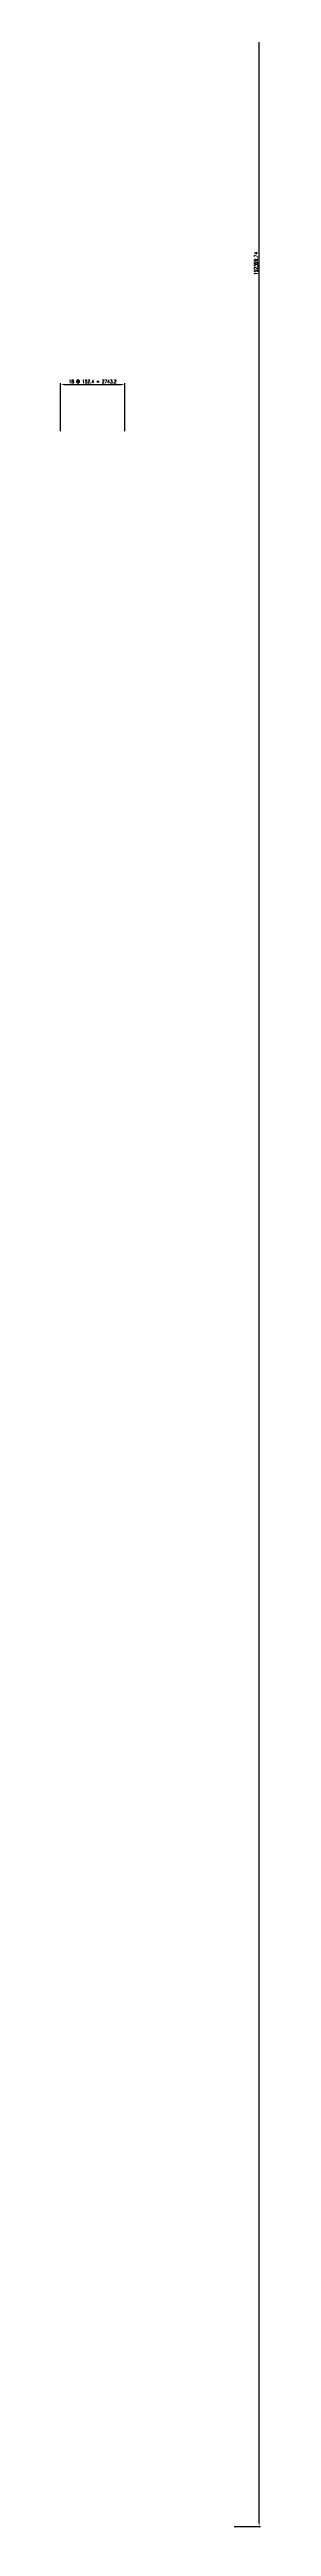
# Model space of a CAD drawing. Header units: millimetres. Extents: x 0 to 91981, y -132907 to 77676.
# Drawn here: x 9728 to 18256, y -132907 to -27616 of the extents above; entities that cross this region are included whole.
import ezdxf

# ---------------------------------------------------------------- set-up
doc = ezdxf.new("R2010")
doc.units = ezdxf.units.MM
doc.header["$LTSCALE"] = 60
doc.layers.add('Dim-W', color=7, linetype='Continuous')
doc.styles.add('SIMPLEX', font='simplex.shx', dxfattribs={"width": 0.8})
doc.dimstyles.new('DIM60', dxfattribs={"dimscale": 60, "dimtxt": 2.5, "dimasz": 2.5, "dimexe": 1, "dimexo": 1, "dimgap": 1, "dimtad": 1, "dimdsep": 46, "dimtxsty": 'SIMPLEX', "dimcen": 0, "dimclrd": 256, "dimclre": 256, "dimclrt": 2, "dimadec": 1, "dimazin": 2, "dimtfac": 1, "dimtix": 1, "dimtmove": 2, "dimatfit": 2, "dimfxl": 1, "dimarcsym": 1})
doc.dimstyles.new('DIM_60', dxfattribs={"dimscale": 60, "dimtxt": 2.5, "dimasz": 2.5, "dimexe": 1, "dimexo": 1, "dimgap": 1, "dimtad": 1, "dimdec": 4, "dimdsep": 46, "dimtxsty": 'SIMPLEX', "dimcen": 2.5, "dimclrd": 7, "dimclre": 7, "dimclrt": 2, "dimadec": 4, "dimazin": 2, "dimtfac": 1, "dimtdec": 4, "dimtmove": 0, "dimatfit": 2, "dimfxl": 0.18, "dimtolj": 1, "dimtzin": 0, "dimarcsym": 1})

# ---------------------------------------------------------------- blocks, each defined once
blk = doc.blocks.new('*D950')
at = {"layer": 'DEFPOINTS', "color": 0, "ltscale": 60, "transparency": 16777216}
for p in [(12471, -41861), (9728, -43896), (12471, -43896)]:
    blk.add_point(p, dxfattribs=at)
at = {"layer": 'Dim-W', "color": 7, "linetype": 'ByBlock', "lineweight": -2, "ltscale": 60, "transparency": 16777216}
for p, q in [((9728, -43836), (9728, -41801)), ((9878, -41861), (12321, -41861)), ((12471, -43836), (12471, -41801))]:
    blk.add_line(p, q, dxfattribs=at)
at = {"layer": 'Dim-W', "color": 7, "ltscale": 60, "transparency": 16777216}
for points in [[(9878, -41836), (9878, -41886), (9728, -41861)], [(12321, -41836), (12321, -41886), (12471, -41861)]]:
    blk.add_solid(points, dxfattribs=at)
at = {"layer": 'Dim-W', "color": 2, "ltscale": 60, "transparency": 16777216, "insert": (11100, -41726), "char_height": 150, "attachment_point": 5, "style": 'SIMPLEX'}
blk.add_mtext('\\A1;18 @ 152.4 = 2743.2', dxfattribs=at)
blk = doc.blocks.new('*D1018')
at = {"layer": 'DEFPOINTS', "color": 0, "transparency": 16777216}
for p in [(17800, 59493), (18196, 59493), (17070, -132907)]:
    blk.add_point(p, dxfattribs=at)
at = {"layer": 'Dim-W', "linetype": 'ByBlock', "lineweight": -2, "transparency": 16777216}
for p, q in [((17860, 59493), (18256, 59493)), ((18196, -132757), (18196, 59343)), ((17130, -132907), (18256, -132907))]:
    blk.add_line(p, q, dxfattribs=at)
at = {"layer": 'Dim-W', "transparency": 16777216}
for points in [[(18171, 59343), (18221, 59343), (18196, 59493)], [(18171, -132757), (18221, -132757), (18196, -132907)]]:
    blk.add_solid(points, dxfattribs=at)
at = {"layer": 'Dim-W', "color": 2, "transparency": 16777216, "insert": (18061, -36707), "char_height": 150, "attachment_point": 5, "rotation": 90, "style": 'SIMPLEX'}
blk.add_mtext('192399.74', dxfattribs=at)

msp = doc.modelspace()

# ---------------------------------------------------------------- dimensions: what is measured, and where the dimension line sits
at = {"layer": 'Dim-W'}
dim = msp.add_linear_dim(base=(18196.3315, 59492.65157), p1=(17069.94307, -132907.0922), p2=(17800.14221, 59492.65157), angle=90, dimstyle='DIM60', dxfattribs=at)
dim.commit()
dim.dimension.update_dxf_attribs({"geometry": '*D1018', "text_midpoint": (18061.3315, -36707.22031)})
at = {"layer": 'Dim-W', "ltscale": 60}
dim = msp.add_linear_dim(base=(12471.14309, -41861.46081), p1=(9727.94309, -43896.1608), p2=(12471.14309, -43896.1608), text='18 @ 152.4 = <>', dimstyle='DIM_60', dxfattribs=at)
dim.commit()
dim.dimension.update_dxf_attribs({"geometry": '*D950', "text_midpoint": (11099.54309, -41726.46081)})

doc.saveas('drawing.dxf')
